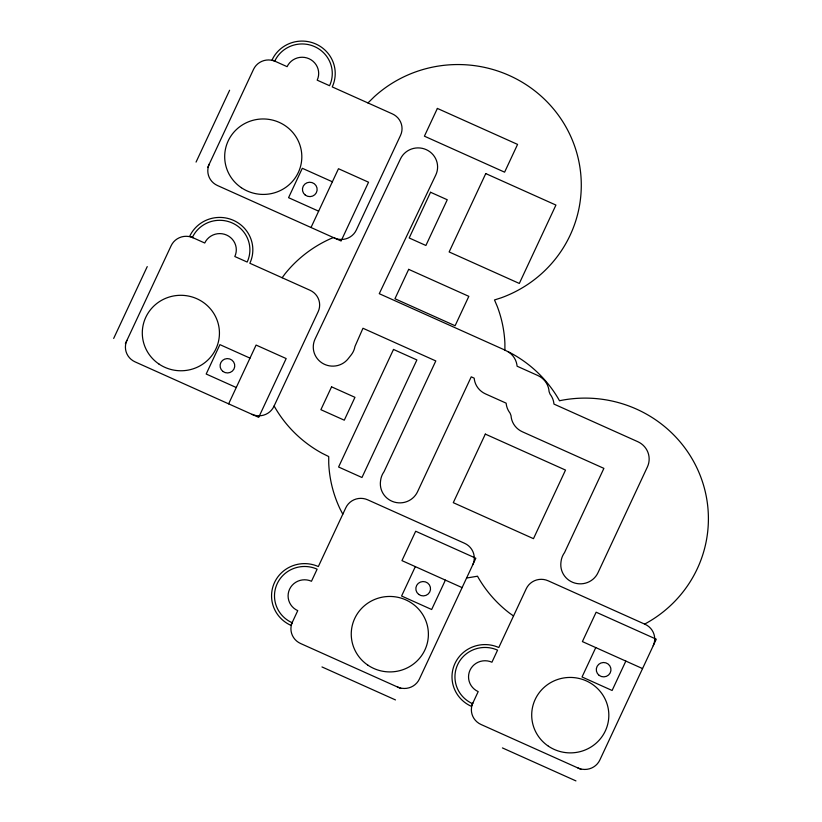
<?xml version="1.0" encoding="UTF-8"?>
<svg xmlns="http://www.w3.org/2000/svg" width="822" height="822" viewBox="0 0 822 822"><rect width="100%" height="100%" fill="white"/><g stroke="black" fill="none" stroke-linecap="round" stroke-linejoin="round"><path stroke-width="1.23" d="M113.672 338.438L147.241 266.595M196.057 162.088L229.615 90.245M125.376 343.688L171.14 245.716A16.532 16.173 2.8 0 1 193.036 237.764M207.75 167.339L253.525 69.367A16.532 16.173 2.8 0 1 275.421 61.424M228.629 403.849L256.094 345.065L286.169 358.556L258.704 417.34L135.065 361.865A16.532 16.173 2.8 0 1 126.896 340.421M311.014 227.499L338.479 168.715L368.544 182.217L341.089 241L217.45 185.515A16.532 16.173 2.8 0 1 209.281 164.071M415.326 566.625L401.588 596.012L431.663 609.513L445.401 580.116M595.765 647.592L582.038 676.979L612.113 690.48L625.84 661.083M282.141 277.744L285.029 273.829A123.064 120.372 2.8 0 1 330.012 238.966L333.444 237.568M367.968 102.945L374.359 96.657A123.064 120.372 2.8 0 1 562.916 121.872A123.064 120.372 2.8 0 1 501.245 297.8L494.495 299.958L497.238 306.37A123.064 120.372 2.8 0 1 504.893 343.298L504.913 350.162L511.418 353.388A123.064 120.372 2.8 0 1 558.826 399.523L559.484 400.787L560.892 400.458A123.064 120.372 2.8 0 1 700.642 476.647A123.064 120.372 2.8 0 1 645.866 623.425L644.582 624.073M466.598 578.03L477.541 576.201L478.199 577.465A123.064 120.372 2.8 0 0 509.517 613.13L513.534 615.976M332.376 181.785L302.301 168.284L288.563 197.681L318.638 211.172M504.913 350.08L379.261 293.69L435.783 175.004A19.471 19.04 2.8 0 0 426.341 149.686A19.471 19.04 2.8 0 0 400.478 158.862L315.032 339.137A19.471 19.04 2.8 0 0 348.158 358.752L351.158 354.95A19.471 19.04 2.8 0 0 354.95 346.473L362.964 328.255L435.804 360.94L384.038 471.705A19.471 19.04 2.8 0 0 380.637 480.336A31.421 30.733 2.8 0 0 380.35 483.336A19.471 19.04 2.8 0 0 417.525 491.782L471.232 376.836L474.191 378.161L474.356 379.6A19.471 19.04 2.8 0 0 485.483 393.892L506.157 403.17L506.321 404.609A19.471 19.04 2.8 0 0 510.061 413.117L511.017 415.613A19.471 19.04 2.8 0 0 522.36 431.776L603.893 468.365L564.539 552.61A19.471 19.04 2.8 0 0 561.077 561.313A31.421 30.733 2.8 0 0 560.799 564.303A19.471 19.04 2.8 0 0 597.974 572.749L647.397 466.947A19.471 19.04 2.8 0 0 637.78 441.691L553.946 404.075L553.781 402.636A19.471 19.04 2.8 0 0 550.041 394.128L549.096 391.632A19.471 19.04 2.8 0 0 537.742 375.479L517.079 366.201L516.915 364.763A19.471 19.04 2.8 0 0 509.075 352.35L508.222 351.806M249.991 358.125L219.916 344.634L206.188 374.02L236.263 387.522M462.108 587.617L401.958 560.625L415.685 531.238L475.835 558.22L419.384 679.054A16.532 16.173 2.8 0 1 397.488 686.997M642.547 668.584L582.397 641.592L596.135 612.205L656.275 639.197L599.834 760.021A16.532 16.173 2.8 0 1 577.928 767.974M400.828 688.497L300.585 643.513A16.532 16.173 2.8 0 1 292.406 622.079M581.267 769.474L481.024 724.49A16.532 16.173 2.8 0 1 472.856 703.046M321.977 666.94L395.485 699.933M502.417 747.917L575.934 780.9M342.805 514.192L340.123 509.075A123.064 120.372 2.8 0 1 328.738 463.413L328.718 456.559L322.214 453.333A123.064 120.372 2.8 0 1 274.805 407.188L274.147 405.934M472.547 703.694A30.126 29.469 2.8 0 1 457.659 664.628A30.126 29.469 2.8 0 1 497.567 650.14L491.926 662.224A16.532 16.173 2.8 0 0 470.02 670.177A16.532 16.173 2.8 0 0 478.188 691.61L471.325 706.314A33.065 32.335 2.8 0 1 454.987 663.426A33.065 32.335 2.8 0 1 498.79 647.531L526.244 588.747A16.532 16.173 2.8 0 1 548.151 580.794L645.054 624.278A16.532 16.173 2.8 0 1 653.223 645.722M292.108 622.727A30.126 29.469 2.8 0 1 277.209 583.651A30.126 29.469 2.8 0 1 317.128 569.173L311.476 581.257A16.532 16.173 2.8 0 0 289.58 589.199A16.532 16.173 2.8 0 0 297.749 610.643L290.885 625.337A33.065 32.335 2.8 0 1 274.538 582.459A33.065 32.335 2.8 0 1 318.34 566.563L345.805 507.78A16.532 16.173 2.8 0 1 367.711 499.827L464.615 543.311A16.532 16.173 2.8 0 1 472.784 564.755M192.369 237.466A30.126 29.469 2.8 0 1 232.287 222.988A30.126 29.469 2.8 0 1 247.175 262.054L234.815 256.515A16.532 16.173 2.8 0 0 226.636 235.071A16.532 16.173 2.8 0 0 204.74 243.014L189.697 236.263A33.065 32.335 2.8 0 1 233.499 220.368A33.065 32.335 2.8 0 1 249.847 263.256L309.997 290.248A16.532 16.173 2.8 0 1 318.165 311.692L273.921 406.397A16.532 16.173 2.8 0 1 252.025 414.339M274.753 61.126A30.126 29.469 2.8 0 1 314.662 46.638A30.126 29.469 2.8 0 1 329.56 85.714L317.189 80.166A16.532 16.173 2.8 0 0 309.021 58.722A16.532 16.173 2.8 0 0 287.114 66.674L272.082 59.924A33.065 32.335 2.8 0 1 315.884 44.028A33.065 32.335 2.8 0 1 332.232 86.916L392.382 113.898A16.532 16.173 2.8 0 1 400.55 135.342L356.306 230.047A16.532 16.173 2.8 0 1 334.4 238M437.376 108.422L424.409 136.175L504.605 172.168L517.572 144.405L437.376 108.422M331.564 386.833L320.888 409.695L344.284 420.186L354.96 397.324L331.564 386.833M430.553 192.256L409.192 237.979L425.899 245.48L447.26 199.756L430.553 192.256M408.678 269.349L394.95 298.746L455.1 325.738L468.828 296.341L408.678 269.349M393.502 349.442L338.582 467.009L361.968 477.5L416.888 359.944L393.502 349.442M485.761 173.586L449.141 251.953L519.319 283.446L555.929 205.068L485.761 173.586M485.319 434.098L453.282 502.674L533.478 538.667L565.515 470.081L485.319 434.098M599.146 675.365A7.347 7.182 2.8 0 0 610.91 670.66A7.347 7.182 2.8 0 0 600.841 663.035A7.347 7.182 2.8 0 0 599.146 675.365M548.397 746.191A38.572 37.73 2.8 0 0 608.712 718.223A38.572 37.73 2.8 0 0 553.689 681.058A38.572 37.73 2.8 0 0 548.397 746.191M418.696 594.398A7.347 7.182 2.8 0 0 430.471 589.693A7.347 7.182 2.8 0 0 420.402 582.068A7.347 7.182 2.8 0 0 418.696 594.398M367.958 665.224A38.572 37.73 2.8 0 0 428.272 637.256A38.572 37.73 2.8 0 0 373.239 600.081A38.572 37.73 2.8 0 0 367.958 665.224M222.937 371.452A7.347 7.182 2.8 0 0 234.702 366.746A7.347 7.182 2.8 0 0 224.632 359.122A7.347 7.182 2.8 0 0 222.937 371.452M159.006 364.074A38.572 37.73 2.8 0 0 219.32 336.106A38.572 37.73 2.8 0 0 164.287 298.931A38.572 37.73 2.8 0 0 159.006 364.074M305.311 195.112A7.347 7.182 2.8 0 0 317.087 190.406A7.347 7.182 2.8 0 0 307.007 182.772A7.347 7.182 2.8 0 0 305.311 195.112M241.38 187.724A38.572 37.73 2.8 0 0 301.705 159.756A38.572 37.73 2.8 0 0 246.672 122.591A38.572 37.73 2.8 0 0 241.38 187.724"/></g></svg>
